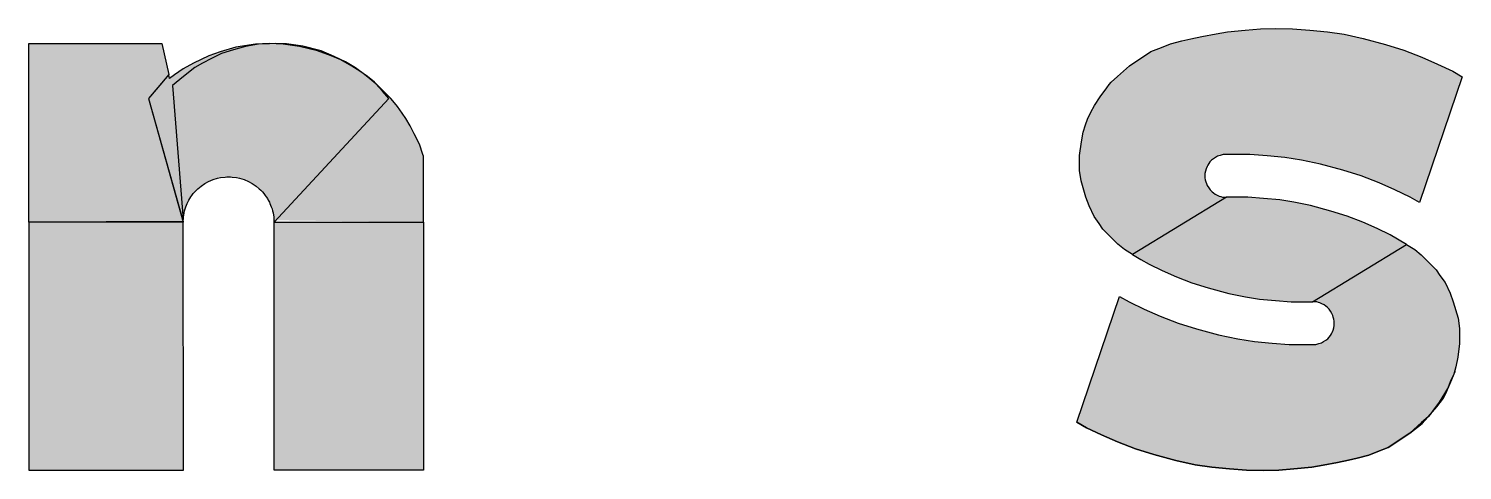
# Model space of a CAD drawing. Extents: x 0 to 119, y 0 to 84.
# Drawn here: x 113.755 to 114.4, y 7.753 to 7.951 of the extents above; entities that cross this region are included whole.
import ezdxf

# ---------------------------------------------------------------- set-up
doc = ezdxf.new("R2010")
doc.units = 0
doc.header["$MEASUREMENT"] = 0
doc.layers.add('15', color=8, linetype='CONTINUOUS')

msp = doc.modelspace()

# ---------------------------------------------------------------- linework, layer by layer
at = {"layer": '15', "linetype": 'Continuous'}
for points in [[(114.252023, 7.849677), (114.248282, 7.851941), (114.245382, 7.854311), (114.241499, 7.858194), (114.238641, 7.861051), (114.236975, 7.863696), (114.234683, 7.866809), (114.232438, 7.871541), (114.230983, 7.875483), (114.228801, 7.882853), (114.228134, 7.887462), (114.228134, 7.894317), (114.228975, 7.900455), (114.229776, 7.904725), (114.230777, 7.907995), (114.231743, 7.910663), (114.233151, 7.913812), (114.23485, 7.916753), (114.23734, 7.920612), (114.240347, 7.924668), (114.24141, 7.926166), (114.242319, 7.927333), (114.245224, 7.929835), (114.250557, 7.934566), (114.260251, 7.941087), (114.264937, 7.942886), (114.269042, 7.944519), (114.274209, 7.945811), (114.278151, 7.946742), (114.283089, 7.947878), (114.289574, 7.949042), (114.294634, 7.949928), (114.302708, 7.950655), (114.309489, 7.951247), (114.316369, 7.951366), (114.32394, 7.9513), (114.331691, 7.950655), (114.339667, 7.949943), (114.347145, 7.948815), (114.355749, 7.946941), (114.36576, 7.944196), (114.373995, 7.941686), (114.382079, 7.938575), (114.389239, 7.935426), (114.396035, 7.932167), (114.400343, 7.929659), (114.381143, 7.873061), (114.376835, 7.875569), (114.370039, 7.878828), (114.362879, 7.881977), (114.354795, 7.885088), (114.34656, 7.887598), (114.336549, 7.890343), (114.327945, 7.892217), (114.320467, 7.893345), (114.312491, 7.894057), (114.30474, 7.894702), (114.297169, 7.894768), (114.294103, 7.894715), (114.293627, 7.894664), (114.29277, 7.894664), (114.291464, 7.89433), (114.290229, 7.893909), (114.289344, 7.89343), (114.288359, 7.892817), (114.287474, 7.892132), (114.28675, 7.891407), (114.286247, 7.890596), (114.285822, 7.889881), (114.285475, 7.889302), (114.285018, 7.888213), (114.284754, 7.887193), (114.284519, 7.886224), (114.284519, 7.885138), (114.284519, 7.884244), (114.284679, 7.883237), (114.284945, 7.882386), (114.285236, 7.881631), (114.28557, 7.880687), (114.286238, 7.879714), (114.28684, 7.878807), (114.287733, 7.877914), (114.288331, 7.877432), (114.289094, 7.876887), (114.290098, 7.876385), (114.290992, 7.875992), (114.29168, 7.875774), (114.292391, 7.875576), (114.293608, 7.875576), (114.294273, 7.875515), (114.252023, 7.849677)], [(113.809289, 7.919951), (113.824817, 7.864563), (113.755322, 7.864236), (113.755322, 7.944636), (113.815211, 7.944636), (113.818339, 7.930738), (113.809289, 7.919951)], [(113.82481, 7.86424), (113.824817, 7.864563), (113.824822, 7.864818), (113.824841, 7.865265), (113.82486, 7.865604), (113.824905, 7.866133), (113.824964, 7.866688), (113.82507, 7.867471), (113.82525, 7.868407), (113.825463, 7.869355), (113.825711, 7.8702), (113.826051, 7.871204), (113.826345, 7.871956), (113.826677, 7.872714), (113.826927, 7.873246), (113.827402, 7.874148), (113.827812, 7.874847), (113.828292, 7.875594), (113.828754, 7.876255), (113.829402, 7.877107), (113.830044, 7.877846), (113.830827, 7.87867), (113.831464, 7.879307), (113.832864, 7.880455), (113.834604, 7.881673), (113.836299, 7.882575), (113.838326, 7.883433), (113.840286, 7.884021), (113.841646, 7.884331), (113.843692, 7.884575), (113.844446, 7.884621), (113.845147, 7.884637), (113.846086, 7.884616), (113.846841, 7.884571), (113.848887, 7.884326), (113.850247, 7.884016), (113.852207, 7.883429), (113.854233, 7.882571), (113.855929, 7.881669), (113.857669, 7.880451), (113.859068, 7.879303), (113.859705, 7.878666), (113.860489, 7.877842), (113.861131, 7.877103), (113.861779, 7.876251), (113.862241, 7.875589), (113.862721, 7.874842), (113.86313, 7.874144), (113.863605, 7.873242), (113.863856, 7.87271), (113.864188, 7.871951), (113.864481, 7.871199), (113.864821, 7.870195), (113.865069, 7.869351), (113.865283, 7.868402), (113.865462, 7.867467), (113.865569, 7.866684), (113.865611, 7.866288), (113.865611, 7.865406), (113.865611, 7.865084), (113.865611, 7.864809), (113.865611, 7.864571), (113.865611, 7.864236), (113.932922, 7.864236), (113.932922, 7.888897), (113.932922, 7.893923), (113.932685, 7.894722), (113.93119, 7.899403), (113.928785, 7.903954), (113.927021, 7.907614), (113.925034, 7.910945), (113.923368, 7.913363), (113.921326, 7.916264), (113.919929, 7.917983), (113.918328, 7.919948), (113.914132, 7.924113), (113.910847, 7.927254), (113.907703, 7.929844), (113.90439, 7.932196), (113.900769, 7.934434), (113.895694, 7.937274), (113.891484, 7.939113), (113.885272, 7.941383), (113.877106, 7.943302), (113.869785, 7.944446), (113.863583, 7.944643), (113.857418, 7.944391), (113.848598, 7.943017), (113.841535, 7.940956), (113.836309, 7.939197), (113.829471, 7.935876), (113.824847, 7.933259), (113.820874, 7.93059), (113.818749, 7.92892), (113.818339, 7.930738), (113.812639, 7.923943), (113.809289, 7.919951), (113.824811, 7.864236)], [(113.82481, 7.86424), (113.824817, 7.864563), (113.824822, 7.864818), (113.824841, 7.865265), (113.82486, 7.865604), (113.824905, 7.866133), (113.824964, 7.866688), (113.82507, 7.867471), (113.82525, 7.868407), (113.825463, 7.869355), (113.825711, 7.8702), (113.826051, 7.871204), (113.826345, 7.871956), (113.826677, 7.872714), (113.826927, 7.873246), (113.827402, 7.874148), (113.827812, 7.874847), (113.828292, 7.875594), (113.828754, 7.876255), (113.829402, 7.877107), (113.830044, 7.877846), (113.830827, 7.87867), (113.831464, 7.879307), (113.832864, 7.880455), (113.834604, 7.881673), (113.836299, 7.882575), (113.838326, 7.883433), (113.840286, 7.884021), (113.841646, 7.884331), (113.843692, 7.884575), (113.844446, 7.884621), (113.845147, 7.884637), (113.846086, 7.884616), (113.846841, 7.884571), (113.848887, 7.884326), (113.850247, 7.884016), (113.852207, 7.883429), (113.854233, 7.882571), (113.855929, 7.881669), (113.857669, 7.880451), (113.859068, 7.879303), (113.859705, 7.878666), (113.860489, 7.877842), (113.861131, 7.877103), (113.861779, 7.876251), (113.862241, 7.875589), (113.862721, 7.874842), (113.86313, 7.874144), (113.863605, 7.873242), (113.863856, 7.87271), (113.864188, 7.871951), (113.864481, 7.871199), (113.864821, 7.870195), (113.865069, 7.869351), (113.865283, 7.868402), (113.865462, 7.867467), (113.865569, 7.866684), (113.865628, 7.866129), (113.865673, 7.865599), (113.865692, 7.86526), (113.865711, 7.864813), (113.865715, 7.864559), (113.865722, 7.864236), (113.9174, 7.919951), (113.914586, 7.92317), (113.911447, 7.926457), (113.908873, 7.92872), (113.906442, 7.930725), (113.902293, 7.933783), (113.897911, 7.936493), (113.892729, 7.938814), (113.886898, 7.941356), (113.87863, 7.943429), (113.871309, 7.944574), (113.866196, 7.944642), (113.86368, 7.944581), (113.858781, 7.944316), (113.85288, 7.943269), (113.847454, 7.941841), (113.842124, 7.940223), (113.837555, 7.937939), (113.833557, 7.935845), (113.830131, 7.933941), (113.82718, 7.931657), (113.823373, 7.928516), (113.820011, 7.92575), (113.82485, 7.865434)], [(114.375222, 7.854205), (114.367839, 7.85859), (114.362021, 7.86138), (114.355563, 7.86422), (114.34854, 7.866923), (114.341222, 7.869153), (114.331964, 7.871691), (114.324467, 7.873324), (114.31818, 7.874273), (114.310897, 7.874923), (114.303858, 7.875509), (114.297253, 7.875567), (114.294273, 7.875515), (114.252023, 7.849677), (114.255764, 7.847414), (114.259407, 7.845293), (114.265224, 7.842502), (114.271683, 7.839662), (114.278705, 7.836959), (114.286023, 7.834729), (114.295281, 7.832191), (114.302779, 7.830558), (114.309066, 7.829609), (114.316349, 7.828959), (114.323387, 7.828373), (114.329992, 7.828315), (114.332973, 7.828367), (114.375222, 7.854205)], [(113.824811, 7.864236), (113.755322, 7.864236), (113.755322, 7.752636), (113.824922, 7.752636), (113.824811, 7.864236)], [(113.865722, 7.864236), (113.932922, 7.864236), (113.932922, 7.752636), (113.865722, 7.752636), (113.865722, 7.864236)], [(114.375222, 7.854205), (114.378963, 7.851941), (114.381863, 7.849571), (114.385746, 7.845688), (114.388604, 7.842831), (114.39027, 7.840186), (114.392563, 7.837073), (114.394807, 7.832342), (114.396263, 7.828399), (114.398444, 7.82103), (114.399112, 7.81642), (114.399112, 7.809566), (114.39827, 7.803427), (114.397469, 7.799157), (114.396469, 7.795888), (114.395503, 7.793219), (114.394094, 7.79007), (114.392395, 7.787129), (114.389906, 7.78327), (114.386898, 7.779214), (114.385835, 7.777716), (114.384926, 7.776549), (114.382021, 7.774047), (114.376689, 7.769317), (114.366994, 7.762795), (114.362308, 7.760996), (114.358204, 7.759363), (114.353037, 7.758072), (114.349094, 7.75714), (114.344156, 7.756004), (114.337672, 7.75484), (114.332611, 7.753954), (114.324538, 7.753228), (114.317756, 7.752635), (114.310876, 7.752516), (114.303305, 7.752582), (114.295554, 7.753228), (114.287579, 7.753939), (114.2801, 7.755067), (114.271496, 7.756941), (114.261485, 7.759686), (114.25325, 7.762196), (114.245166, 7.765307), (114.238006, 7.768456), (114.23121, 7.771716), (114.226903, 7.774223), (114.246103, 7.830822), (114.25041, 7.828314), (114.257206, 7.825054), (114.264366, 7.821906), (114.27245, 7.818794), (114.280685, 7.816284), (114.290696, 7.813539), (114.2993, 7.811665), (114.306779, 7.810537), (114.314754, 7.809826), (114.322505, 7.80918), (114.330076, 7.809114), (114.333143, 7.809167), (114.333618, 7.809218), (114.334475, 7.809218), (114.335782, 7.809552), (114.337016, 7.809973), (114.337902, 7.810452), (114.338886, 7.811065), (114.339771, 7.81175), (114.340496, 7.812475), (114.340998, 7.813286), (114.341423, 7.814002), (114.34177, 7.81458), (114.342227, 7.81567), (114.342491, 7.816689), (114.342726, 7.817658), (114.342726, 7.818744), (114.342726, 7.819639), (114.342566, 7.820645), (114.3423, 7.821496), (114.342009, 7.822251), (114.341675, 7.823195), (114.341008, 7.824168), (114.340405, 7.825075), (114.339512, 7.825968), (114.338915, 7.82645), (114.338151, 7.826996), (114.337147, 7.827497), (114.336253, 7.82789), (114.335565, 7.828108), (114.334855, 7.828306), (114.333637, 7.828306), (114.332973, 7.828367), (114.375222, 7.854205)], [(114.226903, 7.774223), (114.23121, 7.771716), (114.238006, 7.768456), (114.245166, 7.765307), (114.25325, 7.762196), (114.261485, 7.759686), (114.271496, 7.756941), (114.2801, 7.755067), (114.287579, 7.753939), (114.295554, 7.753228), (114.303305, 7.752582), (114.310876, 7.752516), (114.317756, 7.752635), (114.324538, 7.753228), (114.332611, 7.753954), (114.337672, 7.75484), (114.344156, 7.756004), (114.349094, 7.75714), (114.353037, 7.758072), (114.358204, 7.759363), (114.362308, 7.760996), (114.366994, 7.762795), (114.376689, 7.769317), (114.38224, 7.773613), (114.384926, 7.776549), (114.388851, 7.781114), (114.391841, 7.78498), (114.393319, 7.788211), (114.395288, 7.793265), (114.397303, 7.797222)]]:
    msp.add_lwpolyline(points, dxfattribs=at)
for points in [[(114.284519, 7.885138), (114.274209, 7.945811), (114.278151, 7.946742)], [(114.284519, 7.885138), (114.278151, 7.946742), (114.283089, 7.947878)], [(114.289574, 7.949042), (114.284754, 7.887193), (114.283089, 7.947878)], [(114.284519, 7.885138), (114.283089, 7.947878), (114.284754, 7.887193)], [(114.289574, 7.949042), (114.285018, 7.888213), (114.284754, 7.887193)], [(114.289574, 7.949042), (114.284754, 7.887193), (114.284754, 7.887193)], [(114.289574, 7.949042), (114.285822, 7.889881), (114.285018, 7.888213)], [(114.289574, 7.949042), (114.286247, 7.890596), (114.285822, 7.889881)], [(114.289574, 7.949042), (114.28675, 7.891407), (114.286247, 7.890596)], [(114.289574, 7.949042), (114.287474, 7.892132), (114.28675, 7.891407)], [(114.289574, 7.949042), (114.288359, 7.892817), (114.287474, 7.892132)], [(114.289574, 7.949042), (114.289344, 7.89343), (114.288359, 7.892817)], [(114.289574, 7.949042), (114.290229, 7.893909), (114.289344, 7.89343)], [(114.294634, 7.949928), (114.290229, 7.893909), (114.289574, 7.949042)], [(114.289574, 7.949042), (114.290229, 7.893909), (114.290229, 7.893909)], [(114.294634, 7.949928), (114.291464, 7.89433), (114.290229, 7.893909)], [(114.294634, 7.949928), (114.293627, 7.894664), (114.291464, 7.89433)], [(114.294634, 7.949928), (114.294103, 7.894715), (114.293627, 7.894664)], [(114.294634, 7.949928), (114.297169, 7.894768), (114.294103, 7.894715)], [(114.294634, 7.949928), (114.294103, 7.894715), (114.294103, 7.894715)], [(114.302708, 7.950655), (114.297169, 7.894768), (114.294634, 7.949928)], [(114.302708, 7.950655), (114.30474, 7.894702), (114.297169, 7.894768)], [(114.309489, 7.951247), (114.30474, 7.894702), (114.302708, 7.950655)], [(114.309489, 7.951247), (114.312491, 7.894057), (114.30474, 7.894702)], [(114.316369, 7.951366), (114.312491, 7.894057), (114.309489, 7.951247)], [(114.316369, 7.951366), (114.320467, 7.893345), (114.312491, 7.894057)], [(114.32394, 7.9513), (114.320467, 7.893345), (114.316369, 7.951366)], [(114.32394, 7.9513), (114.327945, 7.892217), (114.320467, 7.893345)], [(114.331691, 7.950655), (114.327945, 7.892217), (114.32394, 7.9513)], [(114.331691, 7.950655), (114.336549, 7.890343), (114.327945, 7.892217)], [(114.339667, 7.949943), (114.336549, 7.890343), (114.331691, 7.950655)], [(114.339667, 7.949943), (114.34656, 7.887598), (114.336549, 7.890343)], [(114.347145, 7.948815), (114.34656, 7.887598), (114.339667, 7.949943)], [(114.347145, 7.948815), (114.354795, 7.885088), (114.34656, 7.887598)], [(114.355749, 7.946941), (114.354795, 7.885088), (114.347145, 7.948815)], [(114.355749, 7.946941), (114.362879, 7.881977), (114.354795, 7.885088)], [(114.36576, 7.944196), (114.362879, 7.881977), (114.355749, 7.946941)], [(113.809289, 7.919951), (113.755322, 7.864236), (113.755322, 7.944636)], [(113.809289, 7.919951), (113.755322, 7.944636), (113.815211, 7.944636)], [(113.809289, 7.919951), (113.815211, 7.944636), (113.818339, 7.930738)], [(113.836309, 7.939197), (113.838326, 7.883433), (113.841535, 7.940956)], [(113.842124, 7.940223), (113.837555, 7.937939), (113.838326, 7.883433)], [(113.838326, 7.883433), (113.840286, 7.884021), (113.841535, 7.940956)], [(113.842124, 7.940223), (113.838326, 7.883433), (113.840286, 7.884021)], [(113.841535, 7.940956), (113.840286, 7.884021), (113.841646, 7.884331)], [(113.842124, 7.940223), (113.840286, 7.884021), (113.841646, 7.884331)], [(113.848598, 7.943017), (113.841535, 7.940956), (113.841646, 7.884331)], [(113.848598, 7.943017), (113.841646, 7.884331), (113.843692, 7.884575)], [(113.842124, 7.940223), (113.841646, 7.884331), (113.843692, 7.884575)], [(113.847454, 7.941841), (113.842124, 7.940223), (113.843692, 7.884575)], [(113.848598, 7.943017), (113.843692, 7.884575), (113.843692, 7.884575)], [(113.848598, 7.943017), (113.843692, 7.884575), (113.844446, 7.884621)], [(113.847454, 7.941841), (113.843692, 7.884575), (113.843692, 7.884575)], [(113.847454, 7.941841), (113.843692, 7.884575), (113.844446, 7.884621)], [(113.848598, 7.943017), (113.844446, 7.884621), (113.845147, 7.884637)], [(113.847454, 7.941841), (113.844446, 7.884621), (113.845147, 7.884637)], [(113.848598, 7.943017), (113.845147, 7.884637), (113.846086, 7.884616)], [(113.847454, 7.941841), (113.845147, 7.884637), (113.846086, 7.884616)], [(113.848598, 7.943017), (113.846086, 7.884616), (113.848887, 7.884326)], [(113.847454, 7.941841), (113.846086, 7.884616), (113.848887, 7.884326)], [(113.85288, 7.943269), (113.847454, 7.941841), (113.848887, 7.884326)], [(113.857418, 7.944391), (113.848598, 7.943017), (113.848887, 7.884326)], [(113.857418, 7.944391), (113.848887, 7.884326), (113.850247, 7.884016)], [(113.85288, 7.943269), (113.848887, 7.884326), (113.850247, 7.884016)], [(113.857418, 7.944391), (113.850247, 7.884016), (113.852207, 7.883429)], [(113.85288, 7.943269), (113.850247, 7.884016), (113.852207, 7.883429)], [(113.857418, 7.944391), (113.852207, 7.883429), (113.854233, 7.882571)], [(113.85288, 7.943269), (113.852207, 7.883429), (113.854233, 7.882571)], [(113.858781, 7.944316), (113.85288, 7.943269), (113.854233, 7.882571)], [(113.857418, 7.944391), (113.854233, 7.882571), (113.855929, 7.881669)], [(113.858781, 7.944316), (113.854233, 7.882571), (113.855929, 7.881669)], [(113.857418, 7.944391), (113.855929, 7.881669), (113.857669, 7.880451)], [(113.858781, 7.944316), (113.855929, 7.881669), (113.857669, 7.880451)], [(113.863583, 7.944643), (113.857418, 7.944391), (113.857669, 7.880451)], [(113.863583, 7.944643), (113.857669, 7.880451), (113.859068, 7.879303)], [(113.858781, 7.944316), (113.857669, 7.880451), (113.859068, 7.879303)], [(113.86368, 7.944581), (113.858781, 7.944316), (113.859068, 7.879303)], [(113.863583, 7.944643), (113.859068, 7.879303), (113.859068, 7.879303)], [(113.863583, 7.944643), (113.859068, 7.879303), (113.859705, 7.878666)], [(113.86368, 7.944581), (113.859068, 7.879303), (113.859068, 7.879303)], [(113.86368, 7.944581), (113.859068, 7.879303), (113.859705, 7.878666)], [(113.863583, 7.944643), (113.859705, 7.878666), (113.860489, 7.877842)], [(113.86368, 7.944581), (113.859705, 7.878666), (113.860489, 7.877842)], [(113.863583, 7.944643), (113.860489, 7.877842), (113.861131, 7.877103)], [(113.86368, 7.944581), (113.860489, 7.877842), (113.861131, 7.877103)], [(113.863583, 7.944643), (113.861131, 7.877103), (113.861779, 7.876251)], [(113.86368, 7.944581), (113.861131, 7.877103), (113.861779, 7.876251)], [(113.863583, 7.944643), (113.861779, 7.876251), (113.862241, 7.875589)], [(113.86368, 7.944581), (113.861779, 7.876251), (113.862241, 7.875589)], [(113.863583, 7.944643), (113.862241, 7.875589), (113.862721, 7.874842)], [(113.86368, 7.944581), (113.862241, 7.875589), (113.862721, 7.874842)], [(113.863583, 7.944643), (113.862721, 7.874842), (113.86313, 7.874144)], [(113.86368, 7.944581), (113.862721, 7.874842), (113.86313, 7.874144)], [(113.869785, 7.944446), (113.863583, 7.944643), (113.86313, 7.874144)], [(113.86368, 7.944581), (113.86313, 7.874144), (113.863605, 7.873242)], [(113.869785, 7.944446), (113.86313, 7.874144), (113.863605, 7.873242)], [(113.866196, 7.944642), (113.86368, 7.944581), (113.863605, 7.873242)], [(113.866196, 7.944642), (113.863605, 7.873242), (113.863856, 7.87271)], [(113.869785, 7.944446), (113.863605, 7.873242), (113.863856, 7.87271)], [(113.866196, 7.944642), (113.863856, 7.87271), (113.864188, 7.871951)], [(113.869785, 7.944446), (113.863856, 7.87271), (113.864188, 7.871951)], [(113.866196, 7.944642), (113.864188, 7.871951), (113.864821, 7.870195)], [(113.869785, 7.944446), (113.864188, 7.871951), (113.864821, 7.870195)], [(113.866196, 7.944642), (113.864821, 7.870195), (113.864821, 7.870195)], [(113.866196, 7.944642), (113.864821, 7.870195), (113.865069, 7.869351)], [(113.869785, 7.944446), (113.864821, 7.870195), (113.864821, 7.870195)], [(113.869785, 7.944446), (113.864821, 7.870195), (113.865069, 7.869351)], [(113.866196, 7.944642), (113.865069, 7.869351), (113.865283, 7.868402)], [(113.869785, 7.944446), (113.865069, 7.869351), (113.865283, 7.868402)], [(113.866196, 7.944642), (113.865283, 7.868402), (113.865462, 7.867467)], [(113.869785, 7.944446), (113.865283, 7.868402), (113.865462, 7.867467)], [(113.866196, 7.944642), (113.865462, 7.867467), (113.865569, 7.866684)], [(113.869785, 7.944446), (113.865462, 7.867467), (113.865569, 7.866684)], [(113.866196, 7.944642), (113.865569, 7.866684), (113.865628, 7.866129)], [(113.869785, 7.944446), (113.865569, 7.866684), (113.865611, 7.866288)], [(113.869785, 7.944446), (113.865611, 7.866288), (113.865611, 7.865406)], [(113.869785, 7.944446), (113.865611, 7.865406), (113.932922, 7.864236)], [(113.866196, 7.944642), (113.865628, 7.866129), (113.865628, 7.866129)], [(113.866196, 7.944642), (113.865628, 7.866129), (113.865673, 7.865599)], [(113.866196, 7.944642), (113.865673, 7.865599), (113.865692, 7.86526)], [(113.866196, 7.944642), (113.865692, 7.86526), (113.865711, 7.864813)], [(113.9174, 7.919951), (113.866196, 7.944642), (113.865711, 7.864813)], [(113.9174, 7.919951), (113.871309, 7.944574), (113.866196, 7.944642)], [(113.869785, 7.944446), (113.932922, 7.864236), (113.877106, 7.943302)], [(113.9174, 7.919951), (113.87863, 7.943429), (113.871309, 7.944574)], [(113.885272, 7.941383), (113.877106, 7.943302), (113.932922, 7.864236)], [(113.9174, 7.919951), (113.886898, 7.941356), (113.87863, 7.943429)], [(113.891484, 7.939113), (113.885272, 7.941383), (113.932922, 7.864236)], [(113.9174, 7.919951), (113.892729, 7.938814), (113.886898, 7.941356)], [(114.250557, 7.934566), (114.260251, 7.941087), (114.252023, 7.849677)], [(114.285236, 7.881631), (114.252023, 7.849677), (114.260251, 7.941087)], [(114.284679, 7.883237), (114.260251, 7.941087), (114.264937, 7.942886)], [(114.285236, 7.881631), (114.260251, 7.941087), (114.284679, 7.883237)], [(114.284679, 7.883237), (114.264937, 7.942886), (114.269042, 7.944519)], [(114.284679, 7.883237), (114.284679, 7.883237), (114.264937, 7.942886)], [(114.284679, 7.883237), (114.269042, 7.944519), (114.274209, 7.945811)], [(114.284519, 7.885138), (114.284679, 7.883237), (114.274209, 7.945811)], [(114.36576, 7.944196), (114.370039, 7.878828), (114.362879, 7.881977)], [(114.373995, 7.941686), (114.370039, 7.878828), (114.36576, 7.944196)], [(114.373995, 7.941686), (114.376835, 7.875569), (114.370039, 7.878828)], [(114.382079, 7.938575), (114.376835, 7.875569), (114.373995, 7.941686)], [(113.824847, 7.933259), (113.824822, 7.864818), (113.829471, 7.935876)], [(113.829471, 7.935876), (113.824841, 7.865265), (113.824822, 7.864818)], [(113.824841, 7.865265), (113.824905, 7.866133), (113.829471, 7.935876)], [(113.824905, 7.866133), (113.824964, 7.866688), (113.829471, 7.935876)], [(113.824964, 7.866688), (113.82507, 7.867471), (113.829471, 7.935876)], [(113.82507, 7.867471), (113.82525, 7.868407), (113.829471, 7.935876)], [(113.82525, 7.868407), (113.825463, 7.869355), (113.829471, 7.935876)], [(113.825463, 7.869355), (113.826051, 7.871204), (113.829471, 7.935876)], [(113.829471, 7.935876), (113.826051, 7.871204), (113.826051, 7.871204)], [(113.826051, 7.871204), (113.826345, 7.871956), (113.829471, 7.935876)], [(113.826345, 7.871956), (113.826677, 7.872714), (113.829471, 7.935876)], [(113.826677, 7.872714), (113.826927, 7.873246), (113.829471, 7.935876)], [(113.826927, 7.873246), (113.827402, 7.874148), (113.829471, 7.935876)], [(113.82718, 7.931657), (113.826927, 7.873246), (113.830131, 7.933941)], [(113.826927, 7.873246), (113.827402, 7.874148), (113.830131, 7.933941)], [(113.827402, 7.874148), (113.827812, 7.874847), (113.829471, 7.935876)], [(113.827402, 7.874148), (113.827812, 7.874847), (113.830131, 7.933941)], [(113.827812, 7.874847), (113.828292, 7.875594), (113.829471, 7.935876)], [(113.827812, 7.874847), (113.828292, 7.875594), (113.830131, 7.933941)], [(113.828292, 7.875594), (113.828754, 7.876255), (113.829471, 7.935876)], [(113.828292, 7.875594), (113.828754, 7.876255), (113.830131, 7.933941)], [(113.828754, 7.876255), (113.829402, 7.877107), (113.829471, 7.935876)], [(113.829402, 7.877107), (113.830131, 7.933941), (113.828754, 7.876255)], [(113.829471, 7.935876), (113.829402, 7.877107), (113.836309, 7.939197)], [(113.829402, 7.877107), (113.830044, 7.877846), (113.836309, 7.939197)], [(113.830044, 7.877846), (113.830131, 7.933941), (113.829402, 7.877107)], [(113.830044, 7.877846), (113.830827, 7.87867), (113.836309, 7.939197)], [(113.830044, 7.877846), (113.833557, 7.935845), (113.830131, 7.933941)], [(113.830827, 7.87867), (113.833557, 7.935845), (113.830044, 7.877846)], [(113.830827, 7.87867), (113.832864, 7.880455), (113.836309, 7.939197)], [(113.830827, 7.87867), (113.832864, 7.880455), (113.833557, 7.935845)], [(113.832864, 7.880455), (113.834604, 7.881673), (113.836309, 7.939197)], [(113.832864, 7.880455), (113.834604, 7.881673), (113.833557, 7.935845)], [(113.833557, 7.935845), (113.834604, 7.881673), (113.837555, 7.937939)], [(113.834604, 7.881673), (113.836299, 7.882575), (113.836309, 7.939197)], [(113.834604, 7.881673), (113.836299, 7.882575), (113.837555, 7.937939)], [(113.836299, 7.882575), (113.838326, 7.883433), (113.836309, 7.939197)], [(113.837555, 7.937939), (113.836299, 7.882575), (113.838326, 7.883433)], [(113.895694, 7.937274), (113.891484, 7.939113), (113.932922, 7.864236)], [(113.9174, 7.919951), (113.897911, 7.936493), (113.892729, 7.938814)], [(113.900769, 7.934434), (113.895694, 7.937274), (113.932922, 7.864236)], [(113.9174, 7.919951), (113.902293, 7.933783), (113.897911, 7.936493)], [(113.90439, 7.932196), (113.900769, 7.934434), (113.932922, 7.864236)], [(113.9174, 7.919951), (113.906442, 7.930725), (113.902293, 7.933783)], [(114.250557, 7.934566), (114.245382, 7.854311), (114.245224, 7.929835)], [(114.250557, 7.934566), (114.248282, 7.851941), (114.245382, 7.854311)], [(114.250557, 7.934566), (114.252023, 7.849677), (114.248282, 7.851941)], [(114.382079, 7.938575), (114.381143, 7.873061), (114.376835, 7.875569)], [(114.381143, 7.873061), (114.382079, 7.938575), (114.400343, 7.929659)], [(114.382079, 7.938575), (114.389239, 7.935426), (114.400343, 7.929659)], [(114.389239, 7.935426), (114.396035, 7.932167), (114.400343, 7.929659)], [(113.809289, 7.919951), (113.818339, 7.930738), (113.809289, 7.919951)], [(113.818339, 7.930738), (113.812639, 7.923943), (113.82481, 7.86424)], [(113.818749, 7.92892), (113.818339, 7.930738), (113.82481, 7.86424)], [(113.820874, 7.93059), (113.818749, 7.92892), (113.82481, 7.86424)], [(113.823373, 7.928516), (113.820011, 7.92575), (113.82481, 7.86424)], [(113.820874, 7.93059), (113.82481, 7.86424), (113.824847, 7.933259)], [(113.823373, 7.928516), (113.82481, 7.86424), (113.82718, 7.931657)], [(113.82481, 7.86424), (113.823373, 7.928516), (113.82481, 7.86424)], [(113.824847, 7.933259), (113.82481, 7.86424), (113.82481, 7.86424)], [(113.824847, 7.933259), (113.82481, 7.86424), (113.82481, 7.86424)], [(113.82481, 7.86424), (113.824817, 7.864563), (113.824847, 7.933259)], [(113.82718, 7.931657), (113.824817, 7.864563), (113.82481, 7.86424)], [(113.824817, 7.864563), (113.824822, 7.864818), (113.824847, 7.933259)], [(113.82718, 7.931657), (113.824822, 7.864818), (113.824817, 7.864563)], [(113.824822, 7.864818), (113.824841, 7.865265), (113.82718, 7.931657)], [(113.824841, 7.865265), (113.824905, 7.866133), (113.82718, 7.931657)], [(113.824905, 7.866133), (113.824964, 7.866688), (113.82718, 7.931657)], [(113.824964, 7.866688), (113.82507, 7.867471), (113.82718, 7.931657)], [(113.82507, 7.867471), (113.82525, 7.868407), (113.82718, 7.931657)], [(113.82525, 7.868407), (113.825463, 7.869355), (113.82718, 7.931657)], [(113.825463, 7.869355), (113.826051, 7.871204), (113.82718, 7.931657)], [(113.82718, 7.931657), (113.826051, 7.871204), (113.826051, 7.871204)], [(113.826051, 7.871204), (113.826345, 7.871956), (113.82718, 7.931657)], [(113.826345, 7.871956), (113.826677, 7.872714), (113.82718, 7.931657)], [(113.826677, 7.872714), (113.826927, 7.873246), (113.82718, 7.931657)], [(113.907703, 7.929844), (113.90439, 7.932196), (113.932922, 7.864236)], [(113.9174, 7.919951), (113.908873, 7.92872), (113.906442, 7.930725)], [(113.910847, 7.927254), (113.907703, 7.929844), (113.932922, 7.864236)], [(113.9174, 7.919951), (113.911447, 7.926457), (113.908873, 7.92872)], [(114.24141, 7.926166), (114.242319, 7.927333), (114.241499, 7.858194)], [(114.241499, 7.858194), (114.242319, 7.927333), (114.245382, 7.854311)], [(114.242319, 7.927333), (114.245224, 7.929835), (114.245382, 7.854311)], [(113.812639, 7.923943), (113.809289, 7.919951), (113.82481, 7.86424)], [(113.914132, 7.924113), (113.910847, 7.927254), (113.932922, 7.864236)], [(113.9174, 7.919951), (113.914586, 7.92317), (113.911447, 7.926457)], [(113.918328, 7.919948), (113.914132, 7.924113), (113.932922, 7.864236)], [(114.23734, 7.920612), (114.240347, 7.924668), (114.238641, 7.861051)], [(114.238641, 7.861051), (114.240347, 7.924668), (114.241499, 7.858194)], [(114.240347, 7.924668), (114.24141, 7.926166), (114.241499, 7.858194)], [(113.809289, 7.919951), (113.824817, 7.864563), (113.755322, 7.864236)], [(113.919929, 7.917983), (113.918328, 7.919948), (113.932922, 7.864236)], [(113.921326, 7.916264), (113.919929, 7.917983), (113.932922, 7.864236)], [(113.923368, 7.913363), (113.921326, 7.916264), (113.932922, 7.864236)], [(114.233151, 7.913812), (114.23485, 7.916753), (114.234683, 7.866809)], [(114.234683, 7.866809), (114.23485, 7.916753), (114.236975, 7.863696)], [(114.23485, 7.916753), (114.23734, 7.920612), (114.236975, 7.863696)], [(114.236975, 7.863696), (114.23734, 7.920612), (114.238641, 7.861051)], [(113.925034, 7.910945), (113.923368, 7.913363), (113.932922, 7.864236)], [(113.927021, 7.907614), (113.925034, 7.910945), (113.932922, 7.864236)], [(114.229776, 7.904725), (114.230777, 7.907995), (114.230983, 7.875483)], [(114.230777, 7.907995), (114.231743, 7.910663), (114.230983, 7.875483)], [(114.230983, 7.875483), (114.231743, 7.910663), (114.232438, 7.871541)], [(114.231743, 7.910663), (114.233151, 7.913812), (114.232438, 7.871541)], [(114.232438, 7.871541), (114.233151, 7.913812), (114.234683, 7.866809)], [(113.928785, 7.903954), (113.927021, 7.907614), (113.932922, 7.864236)], [(113.93119, 7.899403), (113.928785, 7.903954), (113.932922, 7.864236)], [(114.229776, 7.904725), (114.230983, 7.875483), (114.228975, 7.900455)], [(113.932922, 7.893923), (113.93119, 7.899403), (113.932922, 7.864236)], [(114.228801, 7.882853), (114.228134, 7.887462), (114.228975, 7.900455)], [(114.228134, 7.887462), (114.228134, 7.894317), (114.228975, 7.900455)], [(114.230983, 7.875483), (114.228801, 7.882853), (114.228975, 7.900455)], [(113.932922, 7.888897), (113.932922, 7.893923), (113.932922, 7.864236)], [(113.932922, 7.864236), (113.932922, 7.893923), (113.932922, 7.893923)], [(114.284519, 7.885138), (114.284754, 7.887193), (114.284519, 7.885138)], [(114.284945, 7.882386), (114.284679, 7.883237), (114.285236, 7.881631)], [(114.285236, 7.881631), (114.286238, 7.879714), (114.252023, 7.849677)], [(114.252023, 7.849677), (114.286238, 7.879714), (114.28684, 7.878807)], [(114.252023, 7.849677), (114.28684, 7.878807), (114.287733, 7.877914)], [(114.252023, 7.849677), (114.287733, 7.877914), (114.288331, 7.877432)], [(114.252023, 7.849677), (114.288331, 7.877432), (114.290098, 7.876385)], [(114.290098, 7.876385), (114.290992, 7.875992), (114.252023, 7.849677)], [(114.252023, 7.849677), (114.290098, 7.876385), (114.290098, 7.876385)], [(114.290992, 7.875992), (114.29168, 7.875774), (114.252023, 7.849677)], [(114.252023, 7.849677), (114.29168, 7.875774), (114.293608, 7.875576)], [(114.286238, 7.879714), (114.28557, 7.880687), (114.285236, 7.881631)], [(114.29168, 7.875774), (114.293608, 7.875576), (114.293608, 7.875576)], [(114.375222, 7.854205), (114.294273, 7.875515), (114.252023, 7.849677)], [(114.375222, 7.854205), (114.297253, 7.875567), (114.294273, 7.875515)], [(114.375222, 7.854205), (114.303858, 7.875509), (114.297253, 7.875567)], [(114.375222, 7.854205), (114.310897, 7.874923), (114.303858, 7.875509)], [(114.375222, 7.854205), (114.31818, 7.874273), (114.310897, 7.874923)], [(114.375222, 7.854205), (114.324467, 7.873324), (114.31818, 7.874273)], [(114.375222, 7.854205), (114.331964, 7.871691), (114.324467, 7.873324)], [(114.375222, 7.854205), (114.341222, 7.869153), (114.331964, 7.871691)], [(113.824811, 7.864236), (113.755322, 7.864236), (113.755322, 7.752636)], [(113.824811, 7.864236), (113.755322, 7.752636), (113.824922, 7.752636)], [(113.82481, 7.86424), (113.82481, 7.86424), (113.82481, 7.86424)], [(113.824811, 7.864236), (113.824922, 7.752636), (113.824811, 7.864236)], [(113.932922, 7.864236), (113.865611, 7.865406), (113.865611, 7.865406)], [(113.932922, 7.864236), (113.865611, 7.865406), (113.865611, 7.865406)], [(113.865611, 7.865406), (113.865611, 7.865084), (113.932922, 7.864236)], [(113.865722, 7.864236), (113.932922, 7.864236), (113.932922, 7.752636)], [(113.865722, 7.864236), (113.932922, 7.752636), (113.865722, 7.752636)], [(113.865722, 7.864236), (113.865722, 7.752636), (113.865722, 7.864236)], [(114.375222, 7.854205), (114.34854, 7.866923), (114.341222, 7.869153)], [(114.375222, 7.854205), (114.355563, 7.86422), (114.34854, 7.866923)], [(114.375222, 7.854205), (114.362021, 7.86138), (114.355563, 7.86422)], [(114.375222, 7.854205), (114.367839, 7.85859), (114.362021, 7.86138)], [(114.375222, 7.854205), (114.252023, 7.849677), (114.255764, 7.847414)], [(114.375222, 7.854205), (114.255764, 7.847414), (114.259407, 7.845293)], [(114.375222, 7.854205), (114.259407, 7.845293), (114.265224, 7.842502)], [(114.375222, 7.854205), (114.265224, 7.842502), (114.271683, 7.839662)], [(114.375222, 7.854205), (114.271683, 7.839662), (114.278705, 7.836959)], [(114.375222, 7.854205), (114.278705, 7.836959), (114.286023, 7.834729)], [(114.375222, 7.854205), (114.286023, 7.834729), (114.295281, 7.832191)], [(114.375222, 7.854205), (114.295281, 7.832191), (114.302779, 7.830558)], [(114.375222, 7.854205), (114.302779, 7.830558), (114.309066, 7.829609)], [(114.375222, 7.854205), (114.309066, 7.829609), (114.316349, 7.828959)], [(114.375222, 7.854205), (114.316349, 7.828959), (114.323387, 7.828373)], [(114.375222, 7.854205), (114.323387, 7.828373), (114.329992, 7.828315)], [(114.375222, 7.854205), (114.329992, 7.828315), (114.332973, 7.828367)], [(114.375222, 7.854205), (114.332973, 7.828367), (114.375222, 7.854205)], [(114.335565, 7.828108), (114.333637, 7.828306), (114.375222, 7.854205)], [(114.375222, 7.854205), (114.333637, 7.828306), (114.333637, 7.828306)], [(114.336253, 7.82789), (114.335565, 7.828108), (114.375222, 7.854205)], [(114.337147, 7.827497), (114.336253, 7.82789), (114.375222, 7.854205)], [(114.338915, 7.82645), (114.337147, 7.827497), (114.375222, 7.854205)], [(114.375222, 7.854205), (114.337147, 7.827497), (114.337147, 7.827497)], [(114.339512, 7.825968), (114.338915, 7.82645), (114.375222, 7.854205)], [(114.340405, 7.825075), (114.339512, 7.825968), (114.375222, 7.854205)], [(114.341008, 7.824168), (114.340405, 7.825075), (114.375222, 7.854205)], [(114.341675, 7.823195), (114.341008, 7.824168), (114.375222, 7.854205)], [(114.342009, 7.822251), (114.341675, 7.823195), (114.375222, 7.854205)], [(114.3423, 7.821496), (114.342009, 7.822251), (114.375222, 7.854205)], [(114.342566, 7.820645), (114.3423, 7.821496), (114.375222, 7.854205)], [(114.344156, 7.756004), (114.342491, 7.816689), (114.375222, 7.854205)], [(114.342491, 7.816689), (114.342726, 7.818744), (114.375222, 7.854205)], [(114.342726, 7.818744), (114.342566, 7.820645), (114.375222, 7.854205)], [(114.375222, 7.854205), (114.342566, 7.820645), (114.342566, 7.820645)], [(114.375222, 7.854205), (114.342726, 7.818744), (114.342726, 7.818744)], [(114.344156, 7.756004), (114.375222, 7.854205), (114.349094, 7.75714)], [(114.353037, 7.758072), (114.349094, 7.75714), (114.375222, 7.854205)], [(114.358204, 7.759363), (114.353037, 7.758072), (114.375222, 7.854205)], [(114.362308, 7.760996), (114.358204, 7.759363), (114.375222, 7.854205)], [(114.366994, 7.762795), (114.362308, 7.760996), (114.375222, 7.854205)], [(114.376689, 7.769317), (114.366994, 7.762795), (114.375222, 7.854205)], [(114.378963, 7.851941), (114.376689, 7.769317), (114.375222, 7.854205)], [(114.376689, 7.769317), (114.378963, 7.851941), (114.382021, 7.774047)], [(114.378963, 7.851941), (114.381863, 7.849571), (114.382021, 7.774047)], [(114.381863, 7.849571), (114.385746, 7.845688), (114.382021, 7.774047)], [(114.385746, 7.845688), (114.384926, 7.776549), (114.382021, 7.774047)], [(114.384926, 7.776549), (114.385746, 7.845688), (114.385835, 7.777716)], [(114.385746, 7.845688), (114.388604, 7.842831), (114.385835, 7.777716)], [(114.388604, 7.842831), (114.386898, 7.779214), (114.385835, 7.777716)], [(114.386898, 7.779214), (114.388604, 7.842831), (114.389906, 7.78327)], [(114.388604, 7.842831), (114.39027, 7.840186), (114.389906, 7.78327)], [(114.389906, 7.78327), (114.39027, 7.840186), (114.392395, 7.787129)], [(114.39027, 7.840186), (114.392563, 7.837073), (114.392395, 7.787129)], [(114.392395, 7.787129), (114.392563, 7.837073), (114.394094, 7.79007)], [(114.392563, 7.837073), (114.394807, 7.832342), (114.394094, 7.79007)], [(114.246103, 7.830822), (114.23121, 7.771716), (114.226903, 7.774223)], [(114.246103, 7.830822), (114.238006, 7.768456), (114.23121, 7.771716)], [(114.246103, 7.830822), (114.245166, 7.765307), (114.238006, 7.768456)], [(114.246103, 7.830822), (114.25325, 7.762196), (114.245166, 7.765307)], [(114.246103, 7.830822), (114.25041, 7.828314), (114.25325, 7.762196)], [(114.394094, 7.79007), (114.394807, 7.832342), (114.395503, 7.793219)], [(114.394807, 7.832342), (114.396263, 7.828399), (114.395503, 7.793219)], [(114.25041, 7.828314), (114.257206, 7.825054), (114.25325, 7.762196)], [(114.25325, 7.762196), (114.257206, 7.825054), (114.261485, 7.759686)], [(114.257206, 7.825054), (114.264366, 7.821906), (114.261485, 7.759686)], [(114.395503, 7.793219), (114.396263, 7.828399), (114.396469, 7.795888)], [(114.398444, 7.82103), (114.396469, 7.795888), (114.396263, 7.828399)], [(114.261485, 7.759686), (114.264366, 7.821906), (114.271496, 7.756941)], [(114.264366, 7.821906), (114.27245, 7.818794), (114.271496, 7.756941)], [(114.271496, 7.756941), (114.27245, 7.818794), (114.2801, 7.755067)], [(114.27245, 7.818794), (114.280685, 7.816284), (114.2801, 7.755067)], [(114.398444, 7.82103), (114.397469, 7.799157), (114.396469, 7.795888)], [(114.398444, 7.82103), (114.39827, 7.803427), (114.397469, 7.799157)], [(114.398444, 7.82103), (114.399112, 7.809566), (114.39827, 7.803427)], [(114.398444, 7.82103), (114.399112, 7.81642), (114.399112, 7.809566)], [(114.2801, 7.755067), (114.280685, 7.816284), (114.287579, 7.753939)], [(114.280685, 7.816284), (114.290696, 7.813539), (114.287579, 7.753939)], [(114.287579, 7.753939), (114.290696, 7.813539), (114.295554, 7.753228)], [(114.290696, 7.813539), (114.2993, 7.811665), (114.295554, 7.753228)], [(114.295554, 7.753228), (114.2993, 7.811665), (114.303305, 7.752582)], [(114.2993, 7.811665), (114.306779, 7.810537), (114.303305, 7.752582)], [(114.344156, 7.756004), (114.338886, 7.811065), (114.339771, 7.81175)], [(114.344156, 7.756004), (114.339771, 7.81175), (114.340496, 7.812475)], [(114.344156, 7.756004), (114.340496, 7.812475), (114.340998, 7.813286)], [(114.344156, 7.756004), (114.340998, 7.813286), (114.341423, 7.814002)], [(114.344156, 7.756004), (114.341423, 7.814002), (114.342227, 7.81567)], [(114.344156, 7.756004), (114.342227, 7.81567), (114.342491, 7.816689)], [(114.344156, 7.756004), (114.342491, 7.816689), (114.342491, 7.816689)], [(114.303305, 7.752582), (114.306779, 7.810537), (114.310876, 7.752516)], [(114.306779, 7.810537), (114.314754, 7.809826), (114.310876, 7.752516)], [(114.310876, 7.752516), (114.314754, 7.809826), (114.317756, 7.752635)], [(114.314754, 7.809826), (114.322505, 7.80918), (114.317756, 7.752635)], [(114.317756, 7.752635), (114.322505, 7.80918), (114.324538, 7.753228)], [(114.322505, 7.80918), (114.330076, 7.809114), (114.324538, 7.753228)], [(114.324538, 7.753228), (114.330076, 7.809114), (114.332611, 7.753954)], [(114.330076, 7.809114), (114.333143, 7.809167), (114.332611, 7.753954)], [(114.337672, 7.75484), (114.332611, 7.753954), (114.333143, 7.809167)], [(114.337672, 7.75484), (114.333143, 7.809167), (114.333618, 7.809218)], [(114.337672, 7.75484), (114.333143, 7.809167), (114.333143, 7.809167)], [(114.337672, 7.75484), (114.333618, 7.809218), (114.335782, 7.809552)], [(114.337672, 7.75484), (114.335782, 7.809552), (114.337016, 7.809973)], [(114.344156, 7.756004), (114.337016, 7.809973), (114.337902, 7.810452)], [(114.344156, 7.756004), (114.337672, 7.75484), (114.337016, 7.809973)], [(114.337672, 7.75484), (114.337016, 7.809973), (114.337016, 7.809973)], [(114.344156, 7.756004), (114.337902, 7.810452), (114.338886, 7.811065)]]:
    msp.add_solid(points, dxfattribs=at)

doc.saveas('drawing.dxf')
